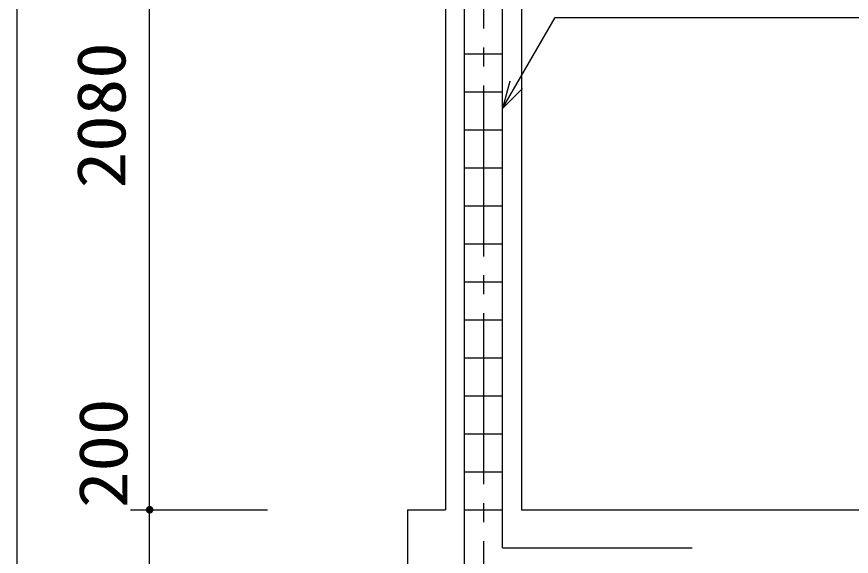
# Model space of a CAD drawing. Units: millimetres, scale not verified. Extents: x -14850 to 14850, y -10500 to 10500.
# Drawn here: x -1389 to 808, y -805 to 615 of the extents above; entities that cross this region are included whole.
import ezdxf
from ezdxf.enums import TextEntityAlignment as Align

# ---------------------------------------------------------------- set-up
doc = ezdxf.new("R2010")
doc.units = ezdxf.units.MM
doc.header["$LTSCALE"] = 50
doc.linetypes.add('CHAIN2', pattern=[12, 9, -1, 1, -1])
for name, color, linetype, lineweight in [('0-0_機器', 3, 'Continuous', 25), ('0-4_製作', 5, 'Continuous', 25), ('0-5_文字', 5, 'Continuous', 25)]:
    doc.layers.add(name, color=color, linetype=linetype, lineweight=lineweight)
doc.styles.add('ＭＳ ゴシック', font='')
doc.styles.get('ＭＳ ゴシック').set_extended_font_data('MS Gothic')

msp = doc.modelspace()

# ---------------------------------------------------------------- linework, layer by layer
at = {"layer": '0-0_機器', "color": 2, "linetype": 'CHAIN2'}
msp.add_line((-160.29, 1634.19), (-160.29, -1066.53), dxfattribs=at)
at = {"layer": '0-0_機器'}
for p, q in [((-110.3, -782.94), (-110.3, 1497.06)), ((-210.3, 517.06), (-110.3, 517.06)), ((-210.3, 417.06), (-110.3, 417.06)), ((-210.3, 317.06), (-110.3, 317.06)), ((-210.3, 217.06), (-110.3, 217.06)), ((-210.3, 117.06), (-110.3, 117.06)), ((-210.3, 17.06), (-110.3, 17.06)), ((-210.3, -82.94), (-110.3, -82.94)), ((-210.3, -182.94), (-110.3, -182.94)), ((-210.3, -282.94), (-110.3, -282.94)), ((-210.3, -382.94), (-110.3, -382.94)), ((-210.3, -482.94), (-110.3, -482.94)), ((-210.3, -582.94), (-110.3, -582.94)), ((-210.3, -682.94), (-110.3, -682.94)), ((-110.3, -782.94), (389.71, -782.94))]:
    msp.add_line(p, q, dxfattribs=at)
at = {"layer": '0-0_機器', "color": 2}
for p, q in [((-260.29, 1397.06), (-260.29, -682.94)), ((-360.29, -682.94), (-360.29, -882.94)), ((-360.29, -682.94), (-260.29, -682.94))]:
    msp.add_line(p, q, dxfattribs=at)
at = {"layer": '0-0_機器'}
msp.add_lwpolyline([(-210.3, -832.94), (-210.3, 1547.06), (239.71, 1547.06)], dxfattribs=at)
at = {"layer": '0-0_機器', "color": 2}
msp.add_lwpolyline([(-60.29, 1397.06), (-60.29, -682.94), (2139.71, -682.94)], dxfattribs=at)
at = {"layer": '0-4_製作', "color": 2}
for p, q in [((-1389.29, 1597.06), (-1389.29, -1032.94)), ((-1039.29, -682.94), (-1039.29, 1397.06)), ((-1089.29, -682.94), (-728.99, -682.94)), ((-1039.29, -882.94), (-1039.29, -682.94))]:
    msp.add_line(p, q, dxfattribs=at)
at = {"layer": '0-4_製作'}
for points in [[(-1049.11, -681.07), (-1039.29, -682.94), (-1049.27, -682.32)], [(-1048.8, -679.85), (-1039.29, -682.94), (-1049.11, -681.07)], [(-1048.33, -678.69), (-1039.29, -682.94), (-1048.8, -679.85)], [(-1047.73, -677.58), (-1039.29, -682.94), (-1048.33, -678.69)], [(-1046.99, -676.57), (-1039.29, -682.94), (-1047.73, -677.58)], [(-1046.13, -675.65), (-1039.29, -682.94), (-1046.99, -676.57)], [(-1045.16, -674.85), (-1039.29, -682.94), (-1046.13, -675.65)], [(-1044.1, -674.18), (-1039.29, -682.94), (-1045.16, -674.85)], [(-1044.1, -674.18), (-1039.29, -672.94), (-1039.29, -682.94)], [(-1042.97, -673.65), (-1039.29, -672.94), (-1044.1, -674.18)], [(-1041.77, -673.26), (-1039.29, -672.94), (-1042.97, -673.65)], [(-1040.54, -673.02), (-1039.29, -672.94), (-1041.77, -673.26)], [(-1039.29, -672.94), (-1029.29, -682.94), (-1039.29, -682.94)], [(-1038.66, -672.96), (-1029.29, -682.94), (-1039.29, -672.94)], [(-1037.41, -673.12), (-1029.29, -682.94), (-1038.66, -672.96)], [(-1036.19, -673.43), (-1029.29, -682.94), (-1037.41, -673.12)], [(-1035.03, -673.89), (-1029.29, -682.94), (-1036.19, -673.43)], [(-1035.03, -673.89), (-1029.36, -681.69), (-1029.29, -682.94)], [(-1033.93, -674.5), (-1029.36, -681.69), (-1035.03, -673.89)], [(-1033.93, -674.5), (-1029.6, -680.46), (-1029.36, -681.69)], [(-1032.91, -675.24), (-1029.6, -680.46), (-1033.93, -674.5)], [(-1032.91, -675.24), (-1029.99, -679.26), (-1029.6, -680.46)], [(-1032, -676.1), (-1029.99, -679.26), (-1032.91, -675.24)], [(-1032, -676.1), (-1030.52, -678.13), (-1029.99, -679.26)], [(-1031.19, -677.07), (-1030.52, -678.13), (-1032, -676.1)], [(-1049.27, -682.32), (-1039.29, -682.94), (-1049.29, -682.94)], [(-1049.29, -682.94), (-1043.54, -691.99), (-1049.21, -684.2)], [(-1049.29, -682.94), (-1042.38, -692.45), (-1043.54, -691.99)], [(-1039.29, -682.94), (-1042.38, -692.45), (-1049.29, -682.94)], [(-1049.21, -684.2), (-1044.64, -691.39), (-1048.97, -685.43)], [(-1049.21, -684.2), (-1043.54, -691.99), (-1044.64, -691.39)], [(-1048.97, -685.43), (-1045.66, -690.65), (-1048.58, -686.62)], [(-1048.97, -685.43), (-1044.64, -691.39), (-1045.66, -690.65)], [(-1048.58, -686.62), (-1046.57, -689.79), (-1048.05, -687.76)], [(-1048.58, -686.62), (-1045.66, -690.65), (-1046.57, -689.79)], [(-1048.05, -687.76), (-1046.57, -689.79), (-1047.38, -688.82)], [(-1039.29, -682.94), (-1041.16, -692.77), (-1042.38, -692.45)], [(-1039.29, -682.94), (-1039.91, -692.92), (-1041.16, -692.77)], [(-1039.29, -682.94), (-1039.29, -692.94), (-1039.91, -692.92)], [(-1039.29, -682.94), (-1038.03, -692.86), (-1039.29, -692.94)], [(-1039.29, -682.94), (-1036.8, -692.63), (-1038.03, -692.86)], [(-1039.29, -682.94), (-1035.6, -692.24), (-1036.8, -692.63)], [(-1039.29, -682.94), (-1034.47, -691.71), (-1035.6, -692.24)], [(-1039.29, -682.94), (-1033.41, -691.03), (-1034.47, -691.71)], [(-1029.29, -682.94), (-1033.41, -691.03), (-1039.29, -682.94)], [(-1029.29, -682.94), (-1032.44, -690.23), (-1033.41, -691.03)], [(-1029.29, -682.94), (-1031.58, -689.32), (-1032.44, -690.23)], [(-1029.29, -682.94), (-1030.84, -688.3), (-1031.58, -689.32)], [(-1029.29, -682.94), (-1030.24, -687.2), (-1030.84, -688.3)], [(-1029.29, -682.94), (-1029.77, -686.03), (-1030.24, -687.2)], [(-1029.29, -682.94), (-1029.46, -684.82), (-1029.77, -686.03)], [(-1029.29, -682.94), (-1029.3, -683.57), (-1029.46, -684.82)]]:
    msp.add_solid(points, dxfattribs=at)
at = {"layer": '0-5_文字', "color": 2}
for p, q in [((-110.3, 373.01), (28.27, 613.02)), ((28.27, 613.02), (1013.41, 613.02))]:
    msp.add_line(p, q, dxfattribs=at)
msp.add_lwpolyline([(-90.88, 445.46), (-110.3, 373.01), (-57.26, 426.05)], dxfattribs=at)

# ---------------------------------------------------------------- texts
at = {"layer": '0-4_製作', "color": 4, "style": 'ＭＳ ゴシック', "width": 1.1}
for s, p in [('2080', (-1064.29, 163.31)), ('200', (-1059.29, -678.39))]:
    msp.add_text(s, height=128.4, rotation=90, dxfattribs=at).set_placement(p, align=Align.BOTTOM_LEFT)

doc.saveas('drawing.dxf')
